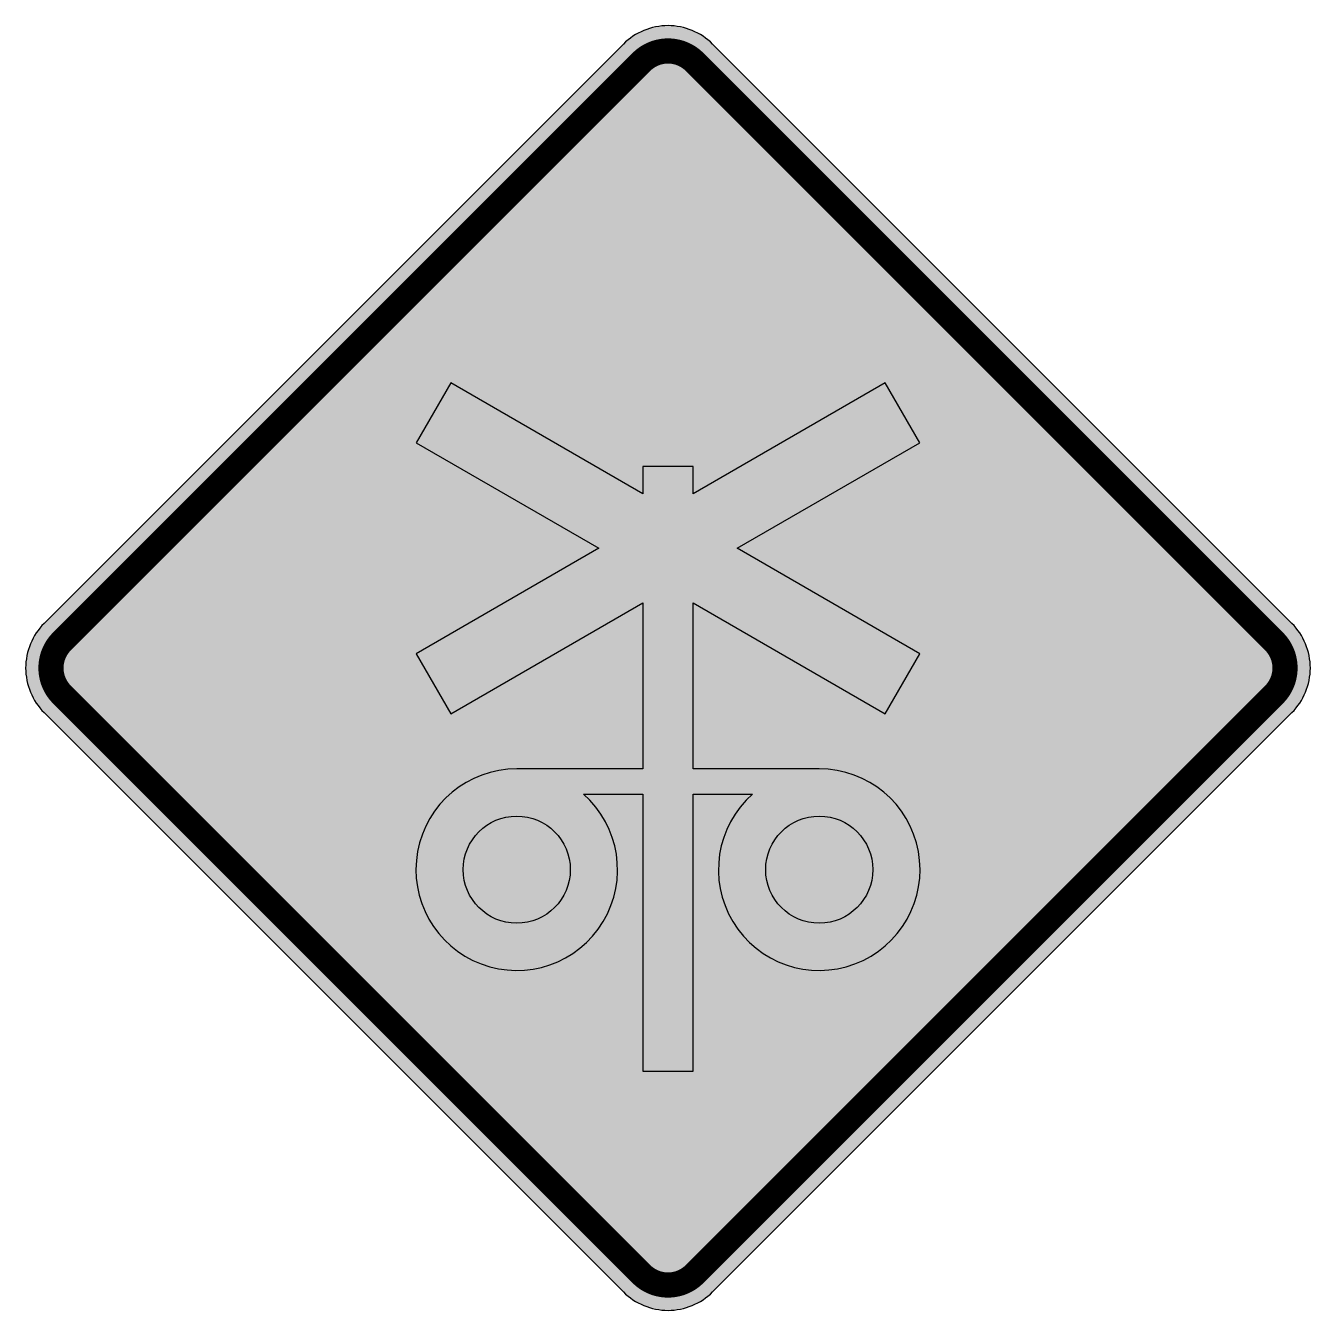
# Model space of a CAD drawing. Header units: millimetres. Extents: x -510 to 510, y -510 to 510.
import ezdxf

# ---------------------------------------------------------------- set-up
doc = ezdxf.new("R2010")
doc.units = ezdxf.units.MM
doc.header["$LTSCALE"] = 10
doc.header["$MEASUREMENT"] = 0
doc.layers.get('0').update_dxf_attribs({"linetype": 'CONTINUOUS'})

msp = doc.modelspace()

# ---------------------------------------------------------------- hatches: boundary and pattern name
h = msp.add_hatch(color=50)
h.dxf.hatch_style = 1
edge = h.paths.add_edge_path()
edge.add_line((35.4, -495), (495, -35.4))
edge.add_arc((459.6, 0), 50, 315, 405)
edge.add_line((495, 35.4), (35.4, 495))
edge.add_arc((0, 459.6), 50, 45, 135)
edge.add_line((-35.4, 495), (-495, 35.4))
edge.add_arc((-459.6, 0), 50, 135, 225)
edge.add_line((-495, -35.4), (-35.4, -495))
edge.add_arc((0, -459.6), 50, 225, 315)
h = msp.add_hatch(color=256)
h.paths.add_polyline_path([(20, 51.7), (172.4, -36.3), (199.9, 11.3), (55, 95), (199.9, 178.7), (172.4, 226.3), (20, 138.3), (20, 160), (-20, 160), (-20, 138.3), (-172.4, 226.3), (-199.9, 178.7), (-55, 95), (-199.9, 11.3), (-172.4, -36.3), (-20, 51.7), (-20, -80), (-120, -80, 5.474178), (-67.1, -100), (-20, -100), (-20, -320), (20, -320), (20, -100), (67.1, -100, 5.474178), (120, -80), (20, -80)])
h.paths.add_polyline_path([(162.5, -160, -1), (77.5, -160, -1)], flags=16)
h.paths.add_polyline_path([(-77.5, -160, -1), (-162.5, -160, -1)], flags=16)

# ---------------------------------------------------------------- linework, layer by layer
at = {"color": 50, "flags": 128}
msp.add_lwpolyline([(35.4, -495), (495, -35.4, 0.414214), (495, 35.4), (35.4, 495, 0.414214), (-35.4, 495), (-495, 35.4, 0.414214), (-495, -35.4), (-35.4, -495, 0.414214)], format="xyb", close=True, dxfattribs=at)
at = {"const_width": 20, "flags": 128}
msp.add_lwpolyline([(21.2, -480.8), (480.8, -21.2, 0.414214), (480.8, 21.2), (21.2, 480.8, 0.414214), (-21.2, 480.8), (-480.8, 21.2, 0.414214), (-480.8, -21.2), (-21.2, -480.8, 0.414214), (21.2, -480.8, 0.414214)], format="xyb", dxfattribs=at)
msp.add_lwpolyline([(-20, -80), (-120, -80, 5.474178), (-67.1, -100), (-20, -100), (-20, -320), (20, -320), (20, -100), (67.1, -100, 5.474178), (120, -80), (20, -80), (20, 51.7), (172.4, -36.3), (199.9, 11.3), (55, 95), (199.9, 178.7), (172.4, 226.3), (20, 138.3), (20, 160), (-20, 160), (-20, 138.3), (-172.4, 226.3), (-199.9, 178.7), (-55, 95), (-199.9, 11.3), (-172.4, -36.3), (-20, 51.7)], format="xyb", close=True)
for centre in [(-120, -160), (120, -160)]:
    msp.add_circle(centre, 42.5)

doc.saveas('drawing.dxf')
